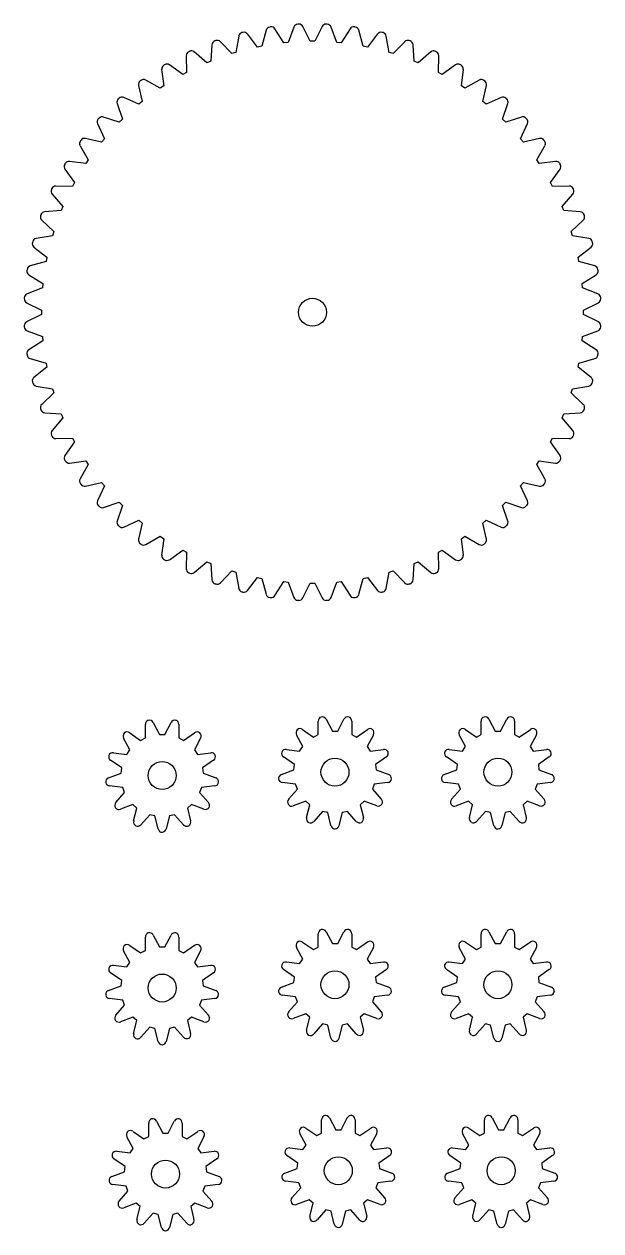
# Model space of a CAD drawing. Header units: inches. Extents: x 10 to 223, y 64 to 202.
# Drawn here: x 84.2 to 150.1, y 64.3 to 202.3 of the extents above; entities that cross this region are included whole.
import ezdxf

# ---------------------------------------------------------------- set-up
doc = ezdxf.new("R2010")
doc.units = ezdxf.units.IN
for name, color, linetype in [('ENGRANAJE', 7, 'Continuous'), ('ENGRANAJE3', 7, 'Continuous'), ('Predeterminado', 7, 'Continuous')]:
    doc.layers.add(name, color=color, linetype=linetype)

# ---------------------------------------------------------------- blocks, each defined once
blk = doc.blocks.new('SE1')
at = {"layer": 'ENGRANAJE', "color": 7, "linetype": 'Continuous', "ltscale": 25.4}
for p, q in [((111.87, 201.64), (111.37, 199.82)), ((113.88, 200.19), (112.88, 201.79)), ((115.05, 202), (114.38, 200.24)), ((116.92, 200.37), (116.08, 202.05)), ((118.26, 202.05), (117.42, 200.37)), ((119.96, 200.24), (119.29, 202)), ((121.46, 201.79), (120.46, 200.19)), ((122.97, 199.82), (122.47, 201.64)), ((107.93, 198.96), (106.64, 200.33)), ((108.73, 200.96), (108.41, 199.1)), ((110.88, 199.72), (109.72, 201.21)), ((114.38, 200.24), (113.88, 200.19)), ((117.42, 200.37), (116.92, 200.37)), ((120.46, 200.19), (119.96, 200.24)), ((124.62, 201.21), (123.46, 199.72)), ((125.93, 199.1), (125.61, 200.96)), ((127.71, 200.33), (126.41, 198.96)), ((105.08, 197.91), (103.65, 199.15)), ((105.67, 199.98), (105.54, 198.1)), ((108.41, 199.1), (107.93, 198.96)), ((111.37, 199.82), (110.88, 199.72)), ((123.46, 199.72), (122.97, 199.82)), ((126.41, 198.96), (125.93, 199.1)), ((128.8, 198.1), (128.67, 199.98)), ((130.69, 199.15), (129.26, 197.91)), ((102.34, 196.59), (100.8, 197.68)), ((102.73, 198.71), (102.78, 196.82)), ((105.54, 198.1), (105.08, 197.91)), ((129.26, 197.91), (128.8, 198.1)), ((131.56, 196.82), (131.61, 198.71)), ((133.54, 197.68), (132, 196.59)), ((99.92, 197.15), (100.16, 195.28)), ((102.78, 196.82), (102.34, 196.59)), ((132, 196.59), (131.56, 196.82)), ((134.19, 195.28), (134.42, 197.15)), ((97.28, 195.33), (97.7, 193.49)), ((99.74, 195), (98.1, 195.94)), ((100.16, 195.28), (99.74, 195)), ((134.6, 195), (134.19, 195.28)), ((136.24, 195.94), (134.6, 195)), ((136.64, 193.49), (137.06, 195.33)), ((97.31, 193.17), (95.59, 193.94)), ((97.7, 193.49), (97.31, 193.17)), ((137.03, 193.17), (136.64, 193.49)), ((138.75, 193.94), (137.03, 193.17)), ((94.83, 193.25), (95.43, 191.46)), ((138.91, 191.46), (139.51, 193.25)), ((92.6, 190.95), (93.37, 189.22)), ((95.07, 191.11), (93.28, 191.71)), ((95.43, 191.46), (95.07, 191.11)), ((139.27, 191.11), (138.91, 191.46)), ((141.06, 191.71), (139.27, 191.11)), ((140.97, 189.22), (141.74, 190.95)), ((93.05, 188.84), (91.21, 189.26)), ((93.37, 189.22), (93.05, 188.84)), ((141.29, 188.84), (140.97, 189.22)), ((143.13, 189.26), (141.29, 188.84)), ((90.6, 188.43), (91.53, 186.8)), ((142.81, 186.8), (143.74, 188.43)), ((91.26, 186.38), (89.38, 186.62)), ((91.53, 186.8), (91.26, 186.38)), ((143.08, 186.38), (142.81, 186.8)), ((144.96, 186.62), (143.08, 186.38)), ((88.86, 185.74), (89.95, 184.2)), ((144.39, 184.2), (145.48, 185.74)), ((89.71, 183.76), (87.83, 183.81)), ((89.95, 184.2), (89.71, 183.76)), ((144.63, 183.76), (144.39, 184.2)), ((146.51, 183.81), (144.63, 183.76)), ((87.39, 182.88), (88.63, 181.46)), ((145.71, 181.46), (146.95, 182.88)), ((88.43, 181), (86.55, 180.86)), ((88.63, 181.46), (88.43, 181)), ((145.91, 181), (145.71, 181.46)), ((147.79, 180.86), (145.91, 181)), ((86.21, 179.9), (87.58, 178.6)), ((146.76, 178.6), (148.13, 179.9)), ((87.58, 178.6), (87.43, 178.12)), ((146.91, 178.12), (146.76, 178.6)), ((85.32, 176.81), (86.81, 175.66)), ((87.43, 178.12), (85.57, 177.81)), ((148.77, 177.81), (146.91, 178.12)), ((147.53, 175.66), (149.02, 176.81)), ((86.81, 175.66), (86.72, 175.17)), ((147.62, 175.17), (147.53, 175.66)), ((86.72, 175.17), (84.9, 174.67)), ((149.44, 174.67), (147.62, 175.17)), ((84.75, 173.66), (86.34, 172.65)), ((86.34, 172.65), (86.3, 172.15)), ((148, 172.65), (149.59, 173.66)), ((148.05, 172.15), (148, 172.65)), ((86.3, 172.15), (84.53, 171.48)), ((149.81, 171.48), (148.05, 172.15)), ((84.48, 170.46), (86.17, 169.62)), ((148.17, 169.62), (149.86, 170.46)), ((86.17, 169.12), (84.48, 168.27)), ((86.17, 169.62), (86.17, 169.12)), ((148.17, 169.12), (148.17, 169.62)), ((149.86, 168.27), (148.17, 169.12)), ((84.53, 167.25), (86.3, 166.58)), ((148.05, 166.58), (149.81, 167.25)), ((86.34, 166.08), (84.75, 165.07)), ((86.3, 166.58), (86.34, 166.08)), ((148, 166.08), (148.05, 166.58)), ((149.59, 165.07), (148, 166.08)), ((84.9, 164.06), (86.72, 163.56)), ((86.81, 163.07), (85.32, 161.92)), ((86.72, 163.56), (86.81, 163.07)), ((147.53, 163.07), (147.62, 163.56)), ((149.02, 161.92), (147.53, 163.07)), ((147.62, 163.56), (149.44, 164.06)), ((85.57, 160.92), (87.43, 160.61)), ((87.43, 160.61), (87.58, 160.13)), ((146.76, 160.13), (146.91, 160.61)), ((146.91, 160.61), (148.77, 160.92)), ((87.58, 160.13), (86.21, 158.83)), ((148.13, 158.83), (146.76, 160.13)), ((86.55, 157.87), (88.43, 157.73)), ((88.43, 157.73), (88.63, 157.27)), ((145.71, 157.27), (145.91, 157.73)), ((145.91, 157.73), (147.79, 157.87)), ((88.63, 157.27), (87.39, 155.85)), ((146.95, 155.85), (145.71, 157.27)), ((87.83, 154.92), (89.71, 154.97)), ((89.71, 154.97), (89.95, 154.53)), ((144.39, 154.53), (144.63, 154.97)), ((144.63, 154.97), (146.51, 154.92)), ((89.95, 154.53), (88.86, 152.99)), ((145.48, 152.99), (144.39, 154.53)), ((89.38, 152.11), (91.26, 152.35)), ((91.53, 151.93), (90.6, 150.3)), ((91.26, 152.35), (91.53, 151.93)), ((142.81, 151.93), (143.08, 152.35)), ((143.74, 150.3), (142.81, 151.93)), ((143.08, 152.35), (144.96, 152.11)), ((91.21, 149.47), (93.05, 149.89)), ((93.37, 149.51), (92.6, 147.78)), ((93.05, 149.89), (93.37, 149.51)), ((140.97, 149.51), (141.29, 149.89)), ((141.74, 147.78), (140.97, 149.51)), ((141.29, 149.89), (143.13, 149.47)), ((93.28, 147.03), (95.07, 147.62)), ((95.43, 147.27), (94.83, 145.48)), ((95.07, 147.62), (95.43, 147.27)), ((138.91, 147.27), (139.27, 147.62)), ((139.51, 145.48), (138.91, 147.27)), ((139.27, 147.62), (141.06, 147.03)), ((95.59, 144.79), (97.31, 145.56)), ((97.7, 145.24), (97.28, 143.4)), ((97.31, 145.56), (97.7, 145.24)), ((136.64, 145.24), (137.03, 145.56)), ((137.06, 143.4), (136.64, 145.24)), ((137.03, 145.56), (138.75, 144.79)), ((98.1, 142.79), (99.74, 143.73)), ((99.74, 143.73), (100.16, 143.45)), ((134.19, 143.45), (134.6, 143.73)), ((134.6, 143.73), (136.24, 142.79)), ((100.16, 143.45), (99.92, 141.58)), ((134.42, 141.58), (134.19, 143.45)), ((100.8, 141.05), (102.34, 142.14)), ((102.34, 142.14), (102.78, 141.91)), ((102.78, 141.91), (102.73, 140.02)), ((131.56, 141.91), (132, 142.14)), ((131.61, 140.02), (131.56, 141.91)), ((132, 142.14), (133.54, 141.05)), ((103.65, 139.58), (105.08, 140.82)), ((105.08, 140.82), (105.54, 140.63)), ((105.54, 140.63), (105.67, 138.75)), ((106.64, 138.4), (107.93, 139.77)), ((107.93, 139.77), (108.41, 139.63)), ((108.41, 139.63), (108.73, 137.77)), ((125.61, 137.77), (125.93, 139.63)), ((125.93, 139.63), (126.41, 139.77)), ((126.41, 139.77), (127.71, 138.4)), ((128.67, 138.75), (128.8, 140.63)), ((128.8, 140.63), (129.26, 140.82)), ((129.26, 140.82), (130.69, 139.58)), ((109.72, 137.52), (110.88, 139.01)), ((110.88, 139.01), (111.37, 138.91)), ((111.37, 138.91), (111.87, 137.09)), ((112.88, 136.94), (113.88, 138.54)), ((113.88, 138.54), (114.38, 138.49)), ((114.38, 138.49), (115.05, 136.73)), ((116.08, 136.68), (116.92, 138.37)), ((116.92, 138.37), (117.42, 138.37)), ((117.42, 138.37), (118.26, 136.68)), ((119.29, 136.73), (119.96, 138.49)), ((119.96, 138.49), (120.46, 138.54)), ((120.46, 138.54), (121.46, 136.94)), ((122.47, 137.09), (122.97, 138.91)), ((122.97, 138.91), (123.46, 139.01)), ((123.46, 139.01), (124.62, 137.52))]:
    blk.add_line(p, q, dxfattribs=at)
blk.add_circle((117.17, 169.37), 1.6, dxfattribs=at)
for centre, radius, start, end in [((112.35, 201.51), 0.5, 98.5327, 164.6849), ((117.17, 169.37), 33, 98.3423, 98.5327), ((112.45, 201.52), 0.5, 32.1901, 98.3423), ((115.52, 201.82), 0.5, 92.9077, 159.0599), ((117.17, 169.37), 33, 92.7173, 92.9077), ((115.63, 201.83), 0.5, 26.5651, 92.7173), ((118.71, 201.83), 0.5, 87.2827, 153.4349), ((117.17, 169.37), 33, 87.0923, 87.2827), ((118.82, 201.82), 0.5, 20.9401, 87.0923), ((121.89, 201.52), 0.5, 81.6577, 147.8099), ((117.17, 169.37), 33, 81.4673, 81.6577), ((121.99, 201.51), 0.5, 15.3151, 81.4673), ((106.17, 199.95), 0.5, 109.7827, 175.9349), ((117.17, 169.37), 33, 109.5923, 109.7827), ((106.27, 199.98), 0.5, 43.4401, 109.5923), ((109.22, 200.88), 0.5, 104.1577, 170.3099), ((117.17, 169.37), 33, 103.9673, 104.1577), ((109.33, 200.9), 0.5, 37.8151, 103.9673), ((125.01, 200.9), 0.5, 76.0327, 142.1849), ((117.17, 169.37), 33, 75.8423, 76.0327), ((125.12, 200.88), 0.5, 9.6901, 75.8423), ((128.07, 199.98), 0.5, 70.4077, 136.5599), ((117.17, 169.37), 33, 70.2173, 70.4077), ((128.17, 199.95), 0.5, 4.0651, 70.2173), ((103.23, 198.72), 0.5, 115.4077, 181.5599), ((117.17, 169.37), 33, 115.2173, 115.4077), ((103.32, 198.77), 0.5, 49.0651, 115.2173), ((131.02, 198.77), 0.5, 64.7827, 130.9349), ((117.17, 169.37), 33, 64.5923, 64.7827), ((131.11, 198.72), 0.5, 358.4401, 64.5923), ((100.42, 197.21), 0.5, 121.0327, 187.1849), ((117.17, 169.37), 33, 120.8423, 121.0327), ((100.51, 197.27), 0.5, 54.6901, 120.8423), ((133.83, 197.27), 0.5, 59.1577, 125.3099), ((117.17, 169.37), 33, 58.9673, 59.1577), ((133.92, 197.21), 0.5, 352.8151, 58.9673), ((97.77, 195.44), 0.5, 126.6577, 192.8099), ((117.17, 169.37), 33, 126.4673, 126.6577), ((97.85, 195.5), 0.5, 60.3151, 126.4673), ((136.49, 195.5), 0.5, 53.5327, 119.6849), ((117.17, 169.37), 33, 53.3423, 53.5327), ((136.57, 195.44), 0.5, 347.1901, 53.3423), ((95.3, 193.41), 0.5, 132.2827, 198.4349), ((117.17, 169.37), 33, 132.0923, 132.2827), ((95.38, 193.48), 0.5, 65.9401, 132.0923), ((138.96, 193.48), 0.5, 47.9077, 114.0599), ((117.17, 169.37), 33, 47.7173, 47.9077), ((139.04, 193.41), 0.5, 341.5651, 47.7173), ((93.05, 191.15), 0.5, 137.9077, 204.0599), ((117.17, 169.37), 33, 137.7173, 137.9077), ((93.13, 191.23), 0.5, 71.5651, 137.7173), ((141.21, 191.23), 0.5, 42.2827, 108.4349), ((117.17, 169.37), 33, 42.0923, 42.2827), ((141.29, 191.15), 0.5, 335.9401, 42.0923), ((91.1, 188.77), 0.5, 77.1901, 143.3423), ((143.24, 188.77), 0.5, 36.6577, 102.8099), ((91.03, 188.68), 0.5, 143.5327, 209.6849), ((117.17, 169.37), 33, 143.3423, 143.5327), ((117.17, 169.37), 33, 36.4673, 36.6577), ((143.31, 188.68), 0.5, 330.3151, 36.4673), ((89.32, 186.12), 0.5, 82.8151, 148.9673), ((145.02, 186.12), 0.5, 31.0327, 97.1849), ((89.27, 186.03), 0.5, 149.1577, 215.3099), ((117.17, 169.37), 33, 148.9673, 149.1577), ((117.17, 169.37), 33, 30.8423, 31.0327), ((145.07, 186.03), 0.5, 324.6901, 30.8423), ((87.81, 183.31), 0.5, 88.4401, 154.5923), ((146.53, 183.31), 0.5, 25.4077, 91.5599), ((87.77, 183.21), 0.5, 154.7827, 220.9349), ((117.17, 169.37), 33, 154.5923, 154.7827), ((146.57, 183.21), 0.5, 319.0651, 25.2173), ((117.17, 169.37), 33, 25.2173, 25.4077), ((86.55, 180.26), 0.5, 160.4077, 226.5599), ((117.17, 169.37), 33, 160.2173, 160.4077), ((86.59, 180.37), 0.5, 94.0651, 160.2173), ((147.75, 180.37), 0.5, 19.7827, 85.9349), ((147.79, 180.26), 0.5, 313.4401, 19.5923), ((117.17, 169.37), 33, 19.5923, 19.7827), ((85.63, 177.21), 0.5, 166.0327, 232.1849), ((117.17, 169.37), 33, 165.8423, 166.0327), ((85.66, 177.31), 0.5, 99.6901, 165.8423), ((148.68, 177.31), 0.5, 14.1577, 80.3099), ((148.71, 177.21), 0.5, 307.8151, 13.9673), ((117.17, 169.37), 33, 13.9673, 14.1577), ((85.01, 174.08), 0.5, 171.6577, 237.8099), ((117.17, 169.37), 33, 171.4673, 171.6577), ((85.03, 174.19), 0.5, 105.3151, 171.4673), ((149.31, 174.19), 0.5, 8.5327, 74.6849), ((149.33, 174.08), 0.5, 302.1901, 8.3423), ((117.17, 169.37), 33, 8.3423, 8.5327), ((84.71, 171.01), 0.5, 110.9401, 177.0923), ((149.63, 171.01), 0.5, 2.9077, 69.0599), ((117.17, 169.37), 33, 177.0923, 177.2827), ((84.71, 170.91), 0.5, 177.2827, 243.4349), ((149.63, 170.91), 0.5, 296.5651, 2.7173), ((117.17, 169.37), 33, 2.7173, 2.9077), ((84.71, 167.82), 0.5, 116.5651, 182.7173), ((117.17, 169.37), 33, 182.7173, 182.9077), ((84.71, 167.72), 0.5, 182.9077, 249.0599), ((149.63, 167.72), 0.5, 290.9401, 357.0923), ((149.63, 167.82), 0.5, 357.2827, 63.4349), ((117.17, 169.37), 33, 357.0923, 357.2827), ((85.01, 164.65), 0.5, 122.1901, 188.3423), ((117.17, 169.37), 33, 188.3423, 188.5327), ((85.03, 164.54), 0.5, 188.5327, 254.6849), ((149.31, 164.54), 0.5, 285.3151, 351.4673), ((149.33, 164.65), 0.5, 351.6577, 57.8099), ((117.17, 169.37), 33, 351.4673, 351.6577), ((85.63, 161.52), 0.5, 127.8151, 193.9673), ((148.71, 161.52), 0.5, 346.0327, 52.1849), ((117.17, 169.37), 33, 193.9673, 194.1577), ((85.66, 161.42), 0.5, 194.1577, 260.3099), ((148.68, 161.42), 0.5, 279.6901, 345.8423), ((117.17, 169.37), 33, 345.8423, 346.0327), ((86.55, 158.47), 0.5, 133.4401, 199.5923), ((147.79, 158.47), 0.5, 340.4077, 46.5599), ((117.17, 169.37), 33, 199.5923, 199.7827), ((86.59, 158.37), 0.5, 199.7827, 265.9349), ((147.75, 158.37), 0.5, 274.0651, 340.2173), ((117.17, 169.37), 33, 340.2173, 340.4077), ((87.77, 155.52), 0.5, 139.0651, 205.2173), ((117.17, 169.37), 33, 205.2173, 205.4077), ((87.81, 155.42), 0.5, 205.4077, 271.5599), ((146.53, 155.42), 0.5, 268.4401, 334.5923), ((146.57, 155.52), 0.5, 334.7827, 40.9349), ((117.17, 169.37), 33, 334.5923, 334.7827), ((89.27, 152.7), 0.5, 144.6901, 210.8423), ((117.17, 169.37), 33, 210.8423, 211.0327), ((89.32, 152.61), 0.5, 211.0327, 277.1849), ((145.02, 152.61), 0.5, 262.8151, 328.9673), ((117.17, 169.37), 33, 328.9673, 329.1577), ((145.07, 152.7), 0.5, 329.1577, 35.3099), ((91.03, 150.05), 0.5, 150.3151, 216.4673), ((117.17, 169.37), 33, 216.4673, 216.6577), ((91.1, 149.96), 0.5, 216.6577, 282.8099), ((143.24, 149.96), 0.5, 257.1901, 323.3423), ((117.17, 169.37), 33, 323.3423, 323.5327), ((143.31, 150.05), 0.5, 323.5327, 29.6849), ((93.05, 147.58), 0.5, 155.9401, 222.0923), ((141.29, 147.58), 0.5, 317.9077, 24.0599), ((117.17, 169.37), 33, 222.0923, 222.2827), ((93.13, 147.5), 0.5, 222.2827, 288.4349), ((141.21, 147.5), 0.5, 251.5651, 317.7173), ((117.17, 169.37), 33, 317.7173, 317.9077), ((95.3, 145.32), 0.5, 161.5651, 227.7173), ((139.04, 145.32), 0.5, 312.2827, 18.4349), ((117.17, 169.37), 33, 227.7173, 227.9077), ((95.38, 145.25), 0.5, 227.9077, 294.0599), ((138.96, 145.25), 0.5, 245.9401, 312.0923), ((117.17, 169.37), 33, 312.0923, 312.2827), ((97.77, 143.29), 0.5, 167.1901, 233.3423), ((117.17, 169.37), 33, 233.3423, 233.5327), ((97.85, 143.23), 0.5, 233.5327, 299.6849), ((136.49, 143.23), 0.5, 240.3151, 306.4673), ((117.17, 169.37), 33, 306.4673, 306.6577), ((136.57, 143.29), 0.5, 306.6577, 12.8099), ((100.42, 141.52), 0.5, 172.8151, 238.9673), ((117.17, 169.37), 33, 238.9673, 239.1577), ((100.51, 141.46), 0.5, 239.1577, 305.3099), ((133.83, 141.46), 0.5, 234.6901, 300.8423), ((117.17, 169.37), 33, 300.8423, 301.0327), ((133.92, 141.52), 0.5, 301.0327, 7.1849), ((103.23, 140.01), 0.5, 178.4401, 244.5923), ((117.17, 169.37), 33, 244.5923, 244.7827), ((103.32, 139.96), 0.5, 244.7827, 310.9349), ((131.02, 139.96), 0.5, 229.0651, 295.2173), ((117.17, 169.37), 33, 295.2173, 295.4077), ((131.11, 140.01), 0.5, 295.4077, 1.5599), ((106.17, 138.78), 0.5, 184.0651, 250.2173), ((117.17, 169.37), 33, 250.2173, 250.4077), ((106.27, 138.75), 0.5, 250.4077, 316.5599), ((128.07, 138.75), 0.5, 223.4401, 289.5923), ((117.17, 169.37), 33, 289.5923, 289.7827), ((128.17, 138.78), 0.5, 289.7827, 355.9349), ((109.22, 137.85), 0.5, 189.6901, 255.8423), ((117.17, 169.37), 33, 255.8423, 256.0327), ((109.33, 137.83), 0.5, 256.0327, 322.1849), ((112.35, 137.22), 0.5, 195.3151, 261.4673), ((117.17, 169.37), 33, 261.4673, 261.6577), ((112.45, 137.21), 0.5, 261.6577, 327.8099), ((115.52, 136.91), 0.5, 200.9401, 267.0923), ((118.82, 136.91), 0.5, 272.9077, 339.0599), ((121.89, 137.21), 0.5, 212.1901, 278.3423), ((117.17, 169.37), 33, 278.3423, 278.5327), ((121.99, 137.22), 0.5, 278.5327, 344.6849), ((125.01, 137.83), 0.5, 217.8151, 283.9673), ((117.17, 169.37), 33, 283.9673, 284.1577), ((125.12, 137.85), 0.5, 284.1577, 350.3099), ((117.17, 169.37), 33, 267.0923, 267.2827), ((115.63, 136.9), 0.5, 267.2827, 333.4349), ((118.71, 136.9), 0.5, 206.5651, 272.7173), ((117.17, 169.37), 33, 272.7173, 272.9077)]:
    blk.add_arc(centre, radius, start, end, dxfattribs=at)
blk = doc.blocks.new('SE4')
at = {"layer": 'ENGRANAJE3', "color": 7, "linetype": 'Continuous', "ltscale": 25.4}
for p, q in [((98.06, 120.67), (98.06, 122.2)), ((98.96, 122.42), (99.67, 121.06)), ((100.28, 121.06), (100.99, 122.42)), ((101.89, 122.2), (101.89, 120.67)), ((96.28, 119.28), (95.57, 120.64)), ((96.27, 121.25), (97.52, 120.38)), ((97.52, 120.38), (98.06, 120.67)), ((99.67, 121.06), (100.28, 121.06)), ((101.89, 120.67), (102.43, 120.38)), ((102.43, 120.38), (103.69, 121.25)), ((104.38, 120.64), (103.67, 119.28)), ((94.42, 118.97), (95.94, 118.78)), ((95.94, 118.78), (96.28, 119.28)), ((103.67, 119.28), (104.02, 118.78)), ((104.02, 118.78), (105.54, 118.97)), ((95.35, 117.23), (94.09, 118.1)), ((105.86, 118.1), (104.61, 117.23)), ((93.85, 116.08), (95.28, 116.63)), ((95.28, 116.63), (95.35, 117.23)), ((104.61, 117.23), (104.68, 116.63)), ((104.68, 116.63), (106.11, 116.08)), ((95.48, 114.98), (93.96, 115.17)), ((95.69, 114.41), (95.48, 114.98)), ((104.48, 114.98), (104.26, 114.41)), ((106, 115.17), (104.48, 114.98)), ((94.68, 113.27), (95.69, 114.41)), ((104.26, 114.41), (105.28, 113.27)), ((96.63, 113.05), (95.2, 112.5)), ((97.09, 112.64), (96.63, 113.05)), ((96.72, 111.16), (97.09, 112.64)), ((98.56, 111.87), (97.54, 110.73)), ((99.15, 111.73), (98.56, 111.87)), ((101.4, 111.87), (100.81, 111.73)), ((102.41, 110.73), (101.4, 111.87)), ((103.32, 113.05), (102.87, 112.64)), ((102.87, 112.64), (103.23, 111.16)), ((104.75, 112.51), (103.32, 113.05)), ((99.51, 110.24), (99.15, 111.73)), ((100.81, 111.73), (100.44, 110.24))]:
    blk.add_line(p, q, dxfattribs=at)
blk.add_circle((99.98, 116.36), 1.6, dxfattribs=at)
for centre, start, end in [((98.56, 122.2), 109.312, 179.9923), ((98.52, 122.18), 27.7, 104.0619), ((101.44, 122.18), 75.9381, 152.3), ((101.39, 122.2), 0.0077, 70.688), ((96.01, 120.87), 137.0043, 207.6846), ((95.98, 120.84), 55.3923, 131.7542), ((103.98, 120.84), 53.9274, 124.6077), ((103.94, 120.87), 332.3154, 48.6773), ((94.36, 118.47), 83.0846, 159.4465), ((105.6, 118.47), 26.2351, 96.9154), ((94.37, 118.51), 164.6966, 235.3769), ((105.58, 118.51), 304.6231, 20.985), ((94.02, 115.62), 110.7769, 187.1388), ((105.93, 115.62), 358.5428, 69.2231), ((94.02, 115.66), 192.3889, 263.0692), ((105.94, 115.66), 276.9308, 353.2927), ((95.05, 112.94), 138.4692, 214.8311), ((104.9, 112.93), 330.8505, 41.5308), ((95.02, 112.97), 220.0812, 290.7615), ((104.93, 112.97), 249.2385, 325.6004), ((97.21, 111.04), 166.1615, 242.5234), ((97.17, 111.06), 247.7735, 318.4538), ((102.79, 111.06), 221.5462, 297.908), ((102.75, 111.04), 303.1582, 13.8385), ((100, 110.36), 193.8538, 270.2157), ((99.95, 110.36), 275.4658, 346.1462)]:
    blk.add_arc(centre, 0.5, start, end, dxfattribs=at)
blk = doc.blocks.new('SE5')
at = {"layer": 'ENGRANAJE3', "color": 7, "linetype": 'Continuous', "ltscale": 25.4}
for p, q in [((98.96, 98.09), (99.67, 96.74)), ((100.28, 96.74), (100.99, 98.09)), ((96.27, 96.92), (97.52, 96.06)), ((98.06, 96.34), (98.06, 97.87)), ((99.67, 96.74), (100.28, 96.74)), ((101.89, 97.87), (101.89, 96.34)), ((102.43, 96.06), (103.69, 96.93)), ((96.28, 94.96), (95.57, 96.31)), ((97.52, 96.06), (98.06, 96.34)), ((101.89, 96.34), (102.43, 96.06)), ((104.38, 96.31), (103.67, 94.96)), ((94.42, 94.64), (95.94, 94.46)), ((95.94, 94.46), (96.28, 94.96)), ((103.67, 94.96), (104.02, 94.46)), ((104.02, 94.46), (105.54, 94.64)), ((95.35, 92.91), (94.09, 93.78)), ((95.28, 92.3), (95.35, 92.91)), ((105.86, 93.77), (104.61, 92.91)), ((104.61, 92.91), (104.68, 92.3)), ((93.85, 91.76), (95.28, 92.3)), ((104.68, 92.3), (106.11, 91.76)), ((95.48, 90.66), (93.96, 90.84)), ((94.68, 88.94), (95.69, 90.09)), ((95.69, 90.09), (95.48, 90.66)), ((104.48, 90.66), (104.26, 90.09)), ((104.26, 90.09), (105.28, 88.94)), ((106, 90.84), (104.48, 90.66)), ((96.63, 88.72), (95.2, 88.18)), ((97.09, 88.32), (96.63, 88.72)), ((103.32, 88.72), (102.87, 88.32)), ((104.75, 88.18), (103.32, 88.72)), ((96.72, 86.83), (97.09, 88.32)), ((98.56, 87.55), (97.54, 86.4)), ((99.15, 87.4), (98.56, 87.55)), ((99.51, 85.92), (99.15, 87.4)), ((100.81, 87.4), (100.44, 85.92)), ((101.4, 87.55), (100.81, 87.4)), ((102.41, 86.4), (101.4, 87.55)), ((102.87, 88.32), (103.23, 86.83))]:
    blk.add_line(p, q, dxfattribs=at)
blk.add_circle((99.98, 92.04), 1.6, dxfattribs=at)
for centre, start, end in [((98.56, 97.87), 109.312, 179.9923), ((98.52, 97.86), 27.7, 104.0619), ((101.44, 97.86), 75.9381, 152.3), ((101.39, 97.87), 0.0077, 70.688), ((96.01, 96.55), 137.0043, 207.6846), ((95.98, 96.51), 55.3923, 131.7542), ((103.98, 96.51), 53.9274, 124.6077), ((103.94, 96.54), 332.3154, 48.6773), ((94.37, 94.19), 164.6966, 235.3769), ((94.36, 94.14), 83.0846, 159.4465), ((105.6, 94.14), 26.2351, 96.9154), ((105.58, 94.19), 304.6231, 20.985), ((94.02, 91.29), 110.7769, 187.1388), ((94.02, 91.34), 192.3889, 263.0692), ((105.94, 91.34), 276.9308, 353.2927), ((105.93, 91.29), 358.5428, 69.2231), ((95.05, 88.61), 138.4692, 214.8311), ((104.9, 88.61), 330.8505, 41.5308), ((95.02, 88.65), 220.0812, 290.7615), ((104.93, 88.65), 249.2385, 325.6004), ((97.21, 86.71), 166.1615, 242.5234), ((97.17, 86.73), 247.7735, 318.4538), ((100, 86.04), 193.8538, 270.2157), ((99.95, 86.04), 275.4658, 346.1462), ((102.79, 86.74), 221.5462, 297.908), ((102.75, 86.71), 303.1582, 13.8385)]:
    blk.add_arc(centre, 0.5, start, end, dxfattribs=at)
blk = doc.blocks.new('SE6')
at = {"layer": 'ENGRANAJE3', "color": 7, "linetype": 'Continuous', "ltscale": 25.4}
for p, q in [((98.44, 75.06), (98.44, 76.59)), ((99.34, 76.81), (100.05, 75.45)), ((100.66, 75.45), (101.37, 76.81)), ((102.27, 76.59), (102.27, 75.06)), ((96.66, 73.67), (95.95, 75.03)), ((96.65, 75.64), (97.9, 74.77)), ((97.9, 74.77), (98.44, 75.06)), ((100.05, 75.45), (100.66, 75.45)), ((102.27, 75.06), (102.81, 74.77)), ((102.81, 74.77), (104.07, 75.64)), ((104.76, 75.03), (104.05, 73.67)), ((94.8, 73.36), (96.32, 73.17)), ((96.32, 73.17), (96.66, 73.67)), ((104.05, 73.67), (104.4, 73.17)), ((104.4, 73.17), (105.92, 73.36)), ((95.73, 71.62), (94.47, 72.49)), ((106.24, 72.49), (104.99, 71.62)), ((94.23, 70.47), (95.66, 71.02)), ((95.66, 71.02), (95.73, 71.62)), ((104.99, 71.62), (105.06, 71.02)), ((105.06, 71.02), (106.49, 70.47)), ((95.86, 69.37), (94.34, 69.56)), ((96.07, 68.8), (95.86, 69.37)), ((104.86, 69.37), (104.64, 68.8)), ((106.38, 69.56), (104.86, 69.37)), ((95.06, 67.66), (96.07, 68.8)), ((104.64, 68.8), (105.66, 67.66)), ((97.01, 67.44), (95.58, 66.89)), ((97.47, 67.03), (97.01, 67.44)), ((97.1, 65.55), (97.47, 67.03)), ((103.7, 67.44), (103.25, 67.03)), ((103.25, 67.03), (103.61, 65.55)), ((105.13, 66.9), (103.7, 67.44)), ((98.94, 66.26), (97.92, 65.12)), ((99.53, 66.12), (98.94, 66.26)), ((99.9, 64.63), (99.53, 66.12)), ((101.19, 66.12), (100.82, 64.63)), ((101.78, 66.26), (101.19, 66.12)), ((102.79, 65.12), (101.78, 66.26))]:
    blk.add_line(p, q, dxfattribs=at)
blk.add_circle((100.36, 70.75), 1.6, dxfattribs=at)
for centre, start, end in [((98.94, 76.59), 109.312, 179.9923), ((98.9, 76.57), 27.7, 104.0619), ((101.82, 76.57), 75.9381, 152.3), ((101.77, 76.59), 0.0077, 70.688), ((96.4, 75.26), 137.0043, 207.6846), ((96.36, 75.23), 55.3923, 131.7542), ((104.36, 75.23), 53.9274, 124.6077), ((104.32, 75.26), 332.3154, 48.6773), ((94.74, 72.86), 83.0846, 159.4465), ((105.98, 72.86), 26.2351, 96.9154), ((94.75, 72.9), 164.6966, 235.3769), ((105.96, 72.9), 304.6231, 20.985), ((94.4, 70.01), 110.7769, 187.1388), ((106.31, 70.01), 358.5428, 69.2231), ((94.4, 70.05), 192.3889, 263.0692), ((106.32, 70.05), 276.9308, 353.2927), ((95.43, 67.33), 138.4692, 214.8311), ((95.41, 67.36), 220.0812, 290.7615), ((105.31, 67.36), 249.2385, 325.6004), ((105.28, 67.32), 330.8505, 41.5308), ((97.59, 65.43), 166.1615, 242.5234), ((97.55, 65.45), 247.7735, 318.4538), ((103.17, 65.45), 221.5462, 297.908), ((103.13, 65.43), 303.1582, 13.8385), ((100.38, 64.75), 193.8538, 270.2157), ((100.33, 64.75), 275.4658, 346.1462)]:
    blk.add_arc(centre, 0.5, start, end, dxfattribs=at)
blk = doc.blocks.new('SE7')
at = {"layer": 'ENGRANAJE3', "color": 7, "linetype": 'Continuous', "ltscale": 25.4}
for p, q in [((116.03, 121.63), (117.29, 120.76)), ((117.83, 121.05), (117.83, 122.58)), ((118.73, 122.8), (119.44, 121.44)), ((120.05, 121.44), (120.76, 122.8)), ((121.66, 122.58), (121.66, 121.05)), ((122.2, 120.76), (123.46, 121.63)), ((116.05, 119.66), (115.34, 121.02)), ((117.29, 120.76), (117.83, 121.05)), ((119.44, 121.44), (120.05, 121.44)), ((121.66, 121.05), (122.2, 120.76)), ((124.15, 121.02), (123.44, 119.66)), ((114.18, 119.35), (115.7, 119.16)), ((115.7, 119.16), (116.05, 119.66)), ((123.44, 119.66), (123.78, 119.16)), ((123.78, 119.16), (125.3, 119.35)), ((115.11, 117.61), (113.85, 118.48)), ((115.04, 117.01), (115.11, 117.61)), ((125.63, 118.48), (124.37, 117.61)), ((124.37, 117.61), (124.44, 117.01)), ((113.61, 116.46), (115.04, 117.01)), ((124.44, 117.01), (125.88, 116.46)), ((115.24, 115.36), (113.72, 115.55)), ((114.44, 113.65), (115.46, 114.79)), ((115.46, 114.79), (115.24, 115.36)), ((124.24, 115.36), (124.03, 114.79)), ((124.03, 114.79), (125.04, 113.65)), ((125.76, 115.55), (124.24, 115.36)), ((116.4, 113.43), (114.97, 112.88)), ((116.85, 113.02), (116.4, 113.43)), ((123.09, 113.43), (122.63, 113.02)), ((124.52, 112.89), (123.09, 113.43)), ((116.49, 111.54), (116.85, 113.02)), ((118.32, 112.25), (117.31, 111.11)), ((118.91, 112.11), (118.32, 112.25)), ((119.28, 110.62), (118.91, 112.11)), ((120.57, 112.11), (120.2, 110.62)), ((121.16, 112.25), (120.57, 112.11)), ((122.18, 111.11), (121.16, 112.25)), ((122.63, 113.02), (123, 111.54))]:
    blk.add_line(p, q, dxfattribs=at)
blk.add_circle((119.74, 116.74), 1.6, dxfattribs=at)
for centre, start, end in [((118.33, 122.58), 109.312, 179.9923), ((118.28, 122.56), 27.7, 104.0619), ((121.2, 122.56), 75.9381, 152.3), ((121.16, 122.58), 0.0077, 70.688), ((115.78, 121.25), 137.0043, 207.6846), ((115.75, 121.22), 55.3923, 131.7542), ((123.74, 121.22), 53.9274, 124.6077), ((123.7, 121.25), 332.3154, 48.6773), ((114.14, 118.89), 164.6966, 235.3769), ((114.12, 118.85), 83.0846, 159.4465), ((125.36, 118.85), 26.2351, 96.9154), ((125.34, 118.89), 304.6231, 20.985), ((113.79, 116), 110.7769, 187.1388), ((125.7, 116), 358.5428, 69.2231), ((113.78, 116.04), 192.3889, 263.0692), ((125.7, 116.04), 276.9308, 353.2927), ((114.82, 113.32), 138.4692, 214.8311), ((124.67, 113.31), 330.8505, 41.5308), ((114.79, 113.35), 220.0812, 290.7615), ((124.69, 113.35), 249.2385, 325.6004), ((116.97, 111.42), 166.1615, 242.5234), ((116.93, 111.44), 247.7735, 318.4538), ((119.76, 110.74), 193.8538, 270.2157), ((119.72, 110.74), 275.4658, 346.1462), ((122.55, 111.44), 221.5462, 297.908), ((122.51, 111.42), 303.1582, 13.8385)]:
    blk.add_arc(centre, 0.5, start, end, dxfattribs=at)
blk = doc.blocks.new('SE8')
at = {"layer": 'ENGRANAJE3', "color": 7, "linetype": 'Continuous', "ltscale": 25.4}
for p, q in [((117.83, 96.72), (117.83, 98.25)), ((118.73, 98.47), (119.44, 97.12)), ((120.05, 97.12), (120.76, 98.47)), ((121.66, 98.25), (121.66, 96.72)), ((116.05, 95.34), (115.34, 96.69)), ((116.03, 97.3), (117.29, 96.44)), ((117.29, 96.44), (117.83, 96.72)), ((119.44, 97.12), (120.05, 97.12)), ((121.66, 96.72), (122.2, 96.44)), ((122.2, 96.44), (123.46, 97.31)), ((124.15, 96.69), (123.44, 95.34)), ((115.7, 94.84), (116.05, 95.34)), ((123.44, 95.34), (123.78, 94.84)), ((115.11, 93.29), (113.85, 94.16)), ((114.18, 95.02), (115.7, 94.84)), ((123.78, 94.84), (125.3, 95.02)), ((125.63, 94.15), (124.37, 93.29)), ((113.61, 92.14), (115.04, 92.68)), ((115.04, 92.68), (115.11, 93.29)), ((124.37, 93.29), (124.44, 92.68)), ((124.44, 92.68), (125.88, 92.14)), ((115.24, 91.04), (113.72, 91.22)), ((125.76, 91.22), (124.24, 91.04)), ((114.44, 89.32), (115.46, 90.47)), ((115.46, 90.47), (115.24, 91.04)), ((124.24, 91.04), (124.03, 90.47)), ((124.03, 90.47), (125.04, 89.32)), ((116.4, 89.1), (114.97, 88.56)), ((116.85, 88.7), (116.4, 89.1)), ((116.49, 87.21), (116.85, 88.7)), ((123.09, 89.1), (122.63, 88.7)), ((122.63, 88.7), (123, 87.21)), ((124.52, 88.56), (123.09, 89.1)), ((118.32, 87.93), (117.31, 86.78)), ((118.91, 87.78), (118.32, 87.93)), ((119.28, 86.3), (118.91, 87.78)), ((120.57, 87.78), (120.2, 86.3)), ((121.16, 87.93), (120.57, 87.78)), ((122.18, 86.78), (121.16, 87.93))]:
    blk.add_line(p, q, dxfattribs=at)
blk.add_circle((119.74, 92.42), 1.6, dxfattribs=at)
for centre, start, end in [((118.33, 98.25), 109.312, 179.9923), ((118.28, 98.24), 27.7, 104.0619), ((121.2, 98.24), 75.9381, 152.3), ((121.16, 98.25), 0.0077, 70.688), ((115.78, 96.93), 137.0043, 207.6846), ((115.75, 96.89), 55.3923, 131.7542), ((123.74, 96.89), 53.9274, 124.6077), ((123.7, 96.92), 332.3154, 48.6773), ((114.14, 94.57), 164.6966, 235.3769), ((114.12, 94.52), 83.0846, 159.4465), ((125.36, 94.52), 26.2351, 96.9154), ((125.34, 94.57), 304.6231, 20.985), ((113.79, 91.67), 110.7769, 187.1388), ((113.78, 91.72), 192.3889, 263.0692), ((125.7, 91.72), 276.9308, 353.2927), ((125.7, 91.67), 358.5428, 69.2231), ((114.82, 88.99), 138.4692, 214.8311), ((114.79, 89.03), 220.0812, 290.7615), ((124.69, 89.03), 249.2385, 325.6004), ((124.67, 88.99), 330.8505, 41.5308), ((116.97, 87.09), 166.1615, 242.5234), ((122.51, 87.09), 303.1582, 13.8385), ((116.93, 87.11), 247.7735, 318.4538), ((119.76, 86.42), 193.8538, 270.2157), ((119.72, 86.42), 275.4658, 346.1462), ((122.55, 87.12), 221.5462, 297.908)]:
    blk.add_arc(centre, 0.5, start, end, dxfattribs=at)
blk = doc.blocks.new('SE9')
at = {"layer": 'ENGRANAJE3', "color": 7, "linetype": 'Continuous', "ltscale": 25.4}
for p, q in [((116.41, 76.02), (117.67, 75.15)), ((118.21, 75.44), (118.21, 76.97)), ((119.11, 77.19), (119.82, 75.83)), ((120.43, 75.83), (121.14, 77.19)), ((122.04, 76.97), (122.04, 75.44)), ((122.58, 75.15), (123.84, 76.02)), ((116.43, 74.05), (115.72, 75.41)), ((117.67, 75.15), (118.21, 75.44)), ((119.82, 75.83), (120.43, 75.83)), ((122.04, 75.44), (122.58, 75.15)), ((124.53, 75.41), (123.82, 74.05)), ((114.56, 73.74), (116.08, 73.55)), ((116.08, 73.55), (116.43, 74.05)), ((123.82, 74.05), (124.16, 73.55)), ((124.16, 73.55), (125.68, 73.74)), ((115.49, 72), (114.23, 72.87)), ((115.42, 71.4), (115.49, 72)), ((126.01, 72.87), (124.75, 72)), ((124.75, 72), (124.82, 71.4)), ((113.99, 70.85), (115.42, 71.4)), ((124.82, 71.4), (126.26, 70.85)), ((115.62, 69.75), (114.1, 69.94)), ((114.82, 68.04), (115.84, 69.18)), ((115.84, 69.18), (115.62, 69.75)), ((124.63, 69.75), (124.41, 69.18)), ((124.41, 69.18), (125.42, 68.04)), ((126.14, 69.94), (124.63, 69.75)), ((116.78, 67.82), (115.35, 67.27)), ((117.23, 67.41), (116.78, 67.82)), ((123.47, 67.82), (123.01, 67.41)), ((124.9, 67.28), (123.47, 67.82)), ((116.87, 65.93), (117.23, 67.41)), ((118.7, 66.64), (117.69, 65.5)), ((119.29, 66.5), (118.7, 66.64)), ((119.66, 65.01), (119.29, 66.5)), ((120.95, 66.5), (120.58, 65.01)), ((121.54, 66.64), (120.95, 66.5)), ((122.56, 65.5), (121.54, 66.64)), ((123.01, 67.41), (123.38, 65.93))]:
    blk.add_line(p, q, dxfattribs=at)
blk.add_circle((120.12, 71.13), 1.6, dxfattribs=at)
for centre, start, end in [((118.71, 76.97), 109.312, 179.9923), ((118.66, 76.95), 27.7, 104.0619), ((121.58, 76.95), 75.9381, 152.3), ((121.54, 76.97), 0.0077, 70.688), ((116.16, 75.64), 137.0043, 207.6846), ((116.13, 75.61), 55.3923, 131.7542), ((124.12, 75.61), 53.9274, 124.6077), ((124.08, 75.64), 332.3154, 48.6773), ((114.52, 73.28), 164.6966, 235.3769), ((114.5, 73.24), 83.0846, 159.4465), ((125.74, 73.24), 26.2351, 96.9154), ((125.72, 73.28), 304.6231, 20.985), ((114.17, 70.39), 110.7769, 187.1388), ((126.08, 70.39), 358.5428, 69.2231), ((114.16, 70.43), 192.3889, 263.0692), ((126.08, 70.43), 276.9308, 353.2927), ((115.2, 67.71), 138.4692, 214.8311), ((125.05, 67.7), 330.8505, 41.5308), ((115.17, 67.74), 220.0812, 290.7615), ((125.07, 67.74), 249.2385, 325.6004), ((117.35, 65.81), 166.1615, 242.5234), ((117.31, 65.83), 247.7735, 318.4538), ((120.14, 65.13), 193.8538, 270.2157), ((120.1, 65.13), 275.4658, 346.1462), ((122.93, 65.83), 221.5462, 297.908), ((122.89, 65.81), 303.1582, 13.8385)]:
    blk.add_arc(centre, 0.5, start, end, dxfattribs=at)
blk = doc.blocks.new('SE10')
at = {"layer": 'ENGRANAJE3', "color": 7, "linetype": 'Continuous', "ltscale": 25.4}
for p, q in [((134.65, 121.63), (135.91, 120.76)), ((136.45, 121.05), (136.45, 122.58)), ((137.35, 122.8), (138.06, 121.44)), ((138.67, 121.44), (139.38, 122.8)), ((140.28, 122.58), (140.28, 121.05)), ((140.82, 120.76), (142.08, 121.63)), ((134.67, 119.66), (133.96, 121.02)), ((135.91, 120.76), (136.45, 121.05)), ((138.06, 121.44), (138.67, 121.44)), ((140.28, 121.05), (140.82, 120.76)), ((142.77, 121.02), (142.06, 119.66)), ((132.81, 119.35), (134.33, 119.16)), ((134.33, 119.16), (134.67, 119.66)), ((142.06, 119.66), (142.41, 119.16)), ((142.41, 119.16), (143.93, 119.35)), ((133.74, 117.61), (132.48, 118.48)), ((133.66, 117.01), (133.74, 117.61)), ((144.25, 118.48), (143, 117.61)), ((143, 117.61), (143.07, 117.01)), ((132.24, 116.46), (133.66, 117.01)), ((143.07, 117.01), (144.5, 116.46)), ((133.86, 115.36), (132.34, 115.55)), ((133.07, 113.65), (134.08, 114.79)), ((134.08, 114.79), (133.86, 115.36)), ((142.87, 115.36), (142.65, 114.79)), ((142.65, 114.79), (143.67, 113.65)), ((144.39, 115.55), (142.87, 115.36)), ((135.02, 113.43), (133.59, 112.88)), ((135.48, 113.02), (135.02, 113.43)), ((141.71, 113.43), (141.25, 113.02)), ((143.14, 112.89), (141.71, 113.43)), ((135.11, 111.54), (135.48, 113.02)), ((136.95, 112.25), (135.93, 111.11)), ((137.54, 112.11), (136.95, 112.25)), ((137.9, 110.62), (137.54, 112.11)), ((139.2, 112.11), (138.83, 110.62)), ((139.79, 112.25), (139.2, 112.11)), ((140.8, 111.11), (139.79, 112.25)), ((141.25, 113.02), (141.62, 111.54))]:
    blk.add_line(p, q, dxfattribs=at)
blk.add_circle((138.37, 116.74), 1.6, dxfattribs=at)
for centre, start, end in [((136.95, 122.58), 109.312, 179.9923), ((136.91, 122.56), 27.7, 104.0619), ((139.82, 122.56), 75.9381, 152.3), ((139.78, 122.58), 0.0077, 70.688), ((134.4, 121.25), 137.0043, 207.6846), ((134.37, 121.22), 55.3923, 131.7542), ((142.36, 121.22), 53.9274, 124.6077), ((142.33, 121.25), 332.3154, 48.6773), ((132.76, 118.89), 164.6966, 235.3769), ((132.75, 118.85), 83.0846, 159.4465), ((143.99, 118.85), 26.2351, 96.9154), ((143.97, 118.89), 304.6231, 20.985), ((132.41, 116), 110.7769, 187.1388), ((144.32, 116), 358.5428, 69.2231), ((132.41, 116.04), 192.3889, 263.0692), ((144.33, 116.04), 276.9308, 353.2927), ((133.44, 113.32), 138.4692, 214.8311), ((143.29, 113.31), 330.8505, 41.5308), ((133.41, 113.35), 220.0812, 290.7615), ((143.32, 113.35), 249.2385, 325.6004), ((135.6, 111.42), 166.1615, 242.5234), ((135.56, 111.44), 247.7735, 318.4538), ((138.39, 110.74), 193.8538, 270.2157), ((138.34, 110.74), 275.4658, 346.1462), ((141.17, 111.44), 221.5462, 297.908), ((141.14, 111.42), 303.1582, 13.8385)]:
    blk.add_arc(centre, 0.5, start, end, dxfattribs=at)
blk = doc.blocks.new('SE11')
at = {"layer": 'ENGRANAJE3', "color": 7, "linetype": 'Continuous', "ltscale": 25.4}
for p, q in [((136.45, 96.72), (136.45, 98.25)), ((137.35, 98.47), (138.06, 97.12)), ((138.67, 97.12), (139.38, 98.47)), ((140.28, 98.25), (140.28, 96.72)), ((134.67, 95.34), (133.96, 96.69)), ((134.65, 97.3), (135.91, 96.44)), ((135.91, 96.44), (136.45, 96.72)), ((138.06, 97.12), (138.67, 97.12)), ((140.28, 96.72), (140.82, 96.44)), ((140.82, 96.44), (142.08, 97.31)), ((142.77, 96.69), (142.06, 95.34)), ((134.33, 94.84), (134.67, 95.34)), ((142.06, 95.34), (142.41, 94.84)), ((133.74, 93.29), (132.48, 94.16)), ((132.81, 95.02), (134.33, 94.84)), ((142.41, 94.84), (143.93, 95.02)), ((144.25, 94.15), (143, 93.29)), ((132.24, 92.14), (133.66, 92.68)), ((133.66, 92.68), (133.74, 93.29)), ((143, 93.29), (143.07, 92.68)), ((143.07, 92.68), (144.5, 92.14)), ((133.86, 91.04), (132.34, 91.22)), ((144.39, 91.22), (142.87, 91.04)), ((133.07, 89.32), (134.08, 90.47)), ((134.08, 90.47), (133.86, 91.04)), ((142.87, 91.04), (142.65, 90.47)), ((142.65, 90.47), (143.67, 89.32)), ((135.02, 89.1), (133.59, 88.56)), ((135.48, 88.7), (135.02, 89.1)), ((135.11, 87.21), (135.48, 88.7)), ((141.71, 89.1), (141.25, 88.7)), ((141.25, 88.7), (141.62, 87.21)), ((143.14, 88.56), (141.71, 89.1)), ((136.95, 87.93), (135.93, 86.78)), ((137.54, 87.78), (136.95, 87.93)), ((137.9, 86.3), (137.54, 87.78)), ((139.2, 87.78), (138.83, 86.3)), ((139.79, 87.93), (139.2, 87.78)), ((140.8, 86.78), (139.79, 87.93))]:
    blk.add_line(p, q, dxfattribs=at)
blk.add_circle((138.37, 92.42), 1.6, dxfattribs=at)
for centre, start, end in [((136.95, 98.25), 109.312, 179.9923), ((136.91, 98.24), 27.7, 104.0619), ((139.82, 98.24), 75.9381, 152.3), ((139.78, 98.25), 0.0077, 70.688), ((134.4, 96.93), 137.0043, 207.6846), ((134.37, 96.89), 55.3923, 131.7542), ((142.36, 96.89), 53.9274, 124.6077), ((142.33, 96.92), 332.3154, 48.6773), ((132.76, 94.57), 164.6966, 235.3769), ((132.75, 94.52), 83.0846, 159.4465), ((143.99, 94.52), 26.2351, 96.9154), ((143.97, 94.57), 304.6231, 20.985), ((132.41, 91.67), 110.7769, 187.1388), ((132.41, 91.72), 192.3889, 263.0692), ((144.33, 91.72), 276.9308, 353.2927), ((144.32, 91.67), 358.5428, 69.2231), ((133.44, 88.99), 138.4692, 214.8311), ((133.41, 89.03), 220.0812, 290.7615), ((143.32, 89.03), 249.2385, 325.6004), ((143.29, 88.99), 330.8505, 41.5308), ((135.6, 87.09), 166.1615, 242.5234), ((141.14, 87.09), 303.1582, 13.8385), ((135.56, 87.11), 247.7735, 318.4538), ((138.39, 86.42), 193.8538, 270.2157), ((138.34, 86.42), 275.4658, 346.1462), ((141.17, 87.12), 221.5462, 297.908)]:
    blk.add_arc(centre, 0.5, start, end, dxfattribs=at)
blk = doc.blocks.new('SE12')
at = {"layer": 'ENGRANAJE3', "color": 7, "linetype": 'Continuous', "ltscale": 25.4}
for p, q in [((135.03, 76.02), (136.29, 75.15)), ((136.83, 75.44), (136.83, 76.97)), ((137.73, 77.19), (138.44, 75.83)), ((139.05, 75.83), (139.76, 77.19)), ((140.66, 76.97), (140.66, 75.44)), ((141.2, 75.15), (142.46, 76.02)), ((135.05, 74.05), (134.34, 75.41)), ((136.29, 75.15), (136.83, 75.44)), ((138.44, 75.83), (139.05, 75.83)), ((140.66, 75.44), (141.2, 75.15)), ((143.15, 75.41), (142.44, 74.05)), ((133.19, 73.74), (134.71, 73.55)), ((134.71, 73.55), (135.05, 74.05)), ((142.44, 74.05), (142.79, 73.55)), ((142.79, 73.55), (144.31, 73.74)), ((134.12, 72), (132.86, 72.87)), ((134.04, 71.4), (134.12, 72)), ((144.63, 72.87), (143.38, 72)), ((143.38, 72), (143.45, 71.4)), ((132.62, 70.85), (134.04, 71.4)), ((143.45, 71.4), (144.88, 70.85)), ((134.24, 69.75), (132.72, 69.94)), ((133.45, 68.04), (134.46, 69.18)), ((134.46, 69.18), (134.24, 69.75)), ((143.25, 69.75), (143.03, 69.18)), ((143.03, 69.18), (144.05, 68.04)), ((144.77, 69.94), (143.25, 69.75)), ((135.4, 67.82), (133.97, 67.27)), ((135.86, 67.41), (135.4, 67.82)), ((142.09, 67.82), (141.63, 67.41)), ((143.52, 67.28), (142.09, 67.82)), ((135.49, 65.93), (135.86, 67.41)), ((137.33, 66.64), (136.31, 65.5)), ((137.92, 66.5), (137.33, 66.64)), ((138.28, 65.01), (137.92, 66.5)), ((139.58, 66.5), (139.21, 65.01)), ((140.17, 66.64), (139.58, 66.5)), ((141.18, 65.5), (140.17, 66.64)), ((141.63, 67.41), (142, 65.93))]:
    blk.add_line(p, q, dxfattribs=at)
blk.add_circle((138.75, 71.13), 1.6, dxfattribs=at)
for centre, start, end in [((137.33, 76.97), 109.312, 179.9923), ((137.29, 76.95), 27.7, 104.0619), ((140.2, 76.95), 75.9381, 152.3), ((140.16, 76.97), 0.0077, 70.688), ((134.78, 75.64), 137.0043, 207.6846), ((134.75, 75.61), 55.3923, 131.7542), ((142.74, 75.61), 53.9274, 124.6077), ((142.71, 75.64), 332.3154, 48.6773), ((133.14, 73.28), 164.6966, 235.3769), ((133.13, 73.24), 83.0846, 159.4465), ((144.37, 73.24), 26.2351, 96.9154), ((144.35, 73.28), 304.6231, 20.985), ((132.79, 70.39), 110.7769, 187.1388), ((144.7, 70.39), 358.5428, 69.2231), ((132.79, 70.43), 192.3889, 263.0692), ((144.71, 70.43), 276.9308, 353.2927), ((133.82, 67.71), 138.4692, 214.8311), ((143.67, 67.7), 330.8505, 41.5308), ((133.79, 67.74), 220.0812, 290.7615), ((143.7, 67.74), 249.2385, 325.6004), ((135.98, 65.81), 166.1615, 242.5234), ((135.94, 65.83), 247.7735, 318.4538), ((138.77, 65.13), 193.8538, 270.2157), ((138.72, 65.13), 275.4658, 346.1462), ((141.55, 65.83), 221.5462, 297.908), ((141.52, 65.81), 303.1582, 13.8385)]:
    blk.add_arc(centre, 0.5, start, end, dxfattribs=at)

msp = doc.modelspace()

# ---------------------------------------------------------------- block references
at = {"layer": 'Predeterminado'}
for name in ['SE1', 'SE7', 'SE10', 'SE4', 'SE5', 'SE8', 'SE11', 'SE9', 'SE12', 'SE6']:
    msp.add_blockref(name, (0, 0), dxfattribs=at)

doc.saveas('drawing.dxf')
